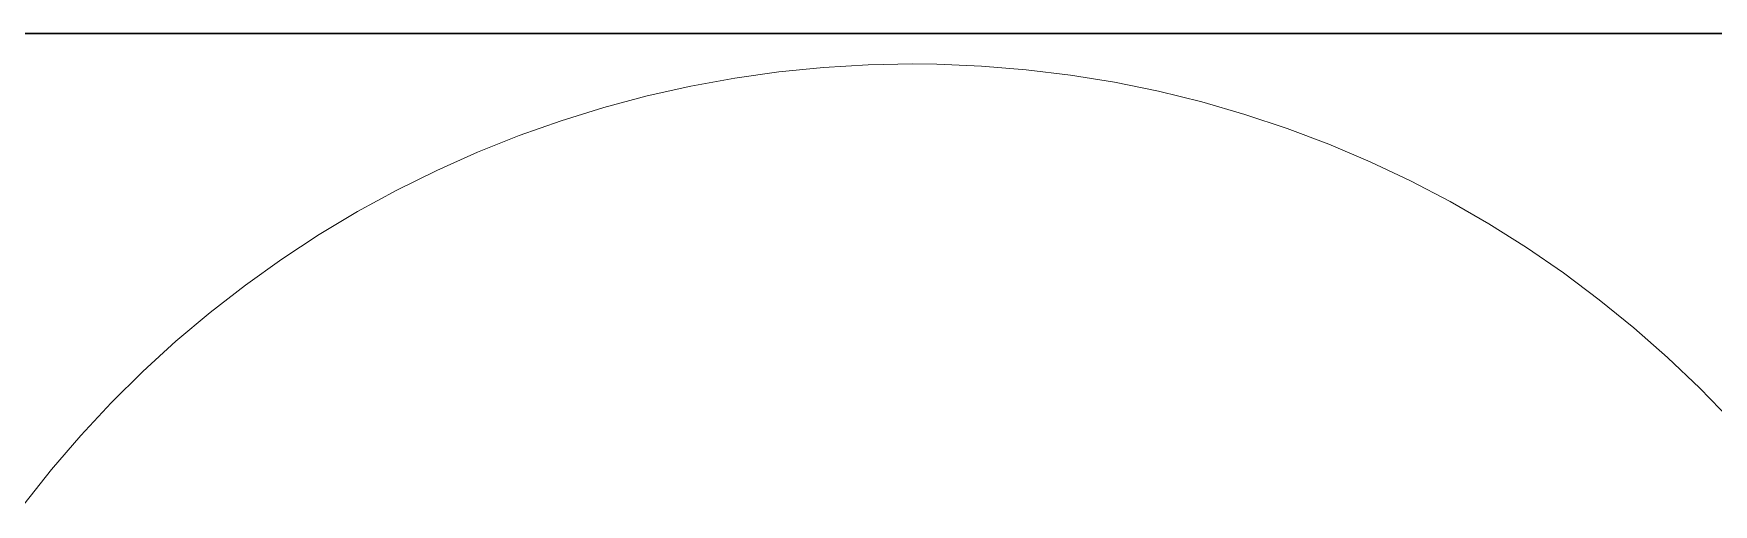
# Model space of a CAD drawing. Header units: millimetres. Extents: x 155927 to 326028, y -36033 to 97293.
# Drawn here: x 159434 to 160035, y 23087 to 23256 of the extents above; entities that cross this region are included whole.
import ezdxf

# ---------------------------------------------------------------- set-up
doc = ezdxf.new("R2010")
doc.units = ezdxf.units.MM
doc.header["$MEASUREMENT"] = 0
doc.layers.add('I-FURN', color=8, linetype='CONTINUOUS', lineweight=9)
doc.layers.add('I-WALL', color=7, linetype='CONTINUOUS', lineweight=9)

msp = doc.modelspace()

# ---------------------------------------------------------------- linework, layer by layer
at = {"layer": 'I-FURN'}
for p, q in [((159700.93, 23241.87), (159685.09, 23239.63)), ((159716.85, 23243.46), (159700.93, 23241.87)), ((159732.82, 23244.42), (159716.85, 23243.46)), ((159748.82, 23244.74), (159732.82, 23244.42)), ((159757.45, 23244.65), (159748.82, 23244.74)), ((159773.44, 23243.99), (159757.45, 23244.65)), ((159789.38, 23242.68), (159773.44, 23243.99)), ((159805.26, 23240.74), (159789.38, 23242.68)), ((159669.35, 23236.77), (159653.74, 23233.28)), ((159685.09, 23239.63), (159669.35, 23236.77)), ((159821.05, 23238.17), (159805.26, 23240.74)), ((159836.73, 23234.96), (159821.05, 23238.17)), ((159852.26, 23231.14), (159836.73, 23234.96)), ((159638.27, 23229.17), (159622.99, 23224.44)), ((159653.74, 23233.28), (159638.27, 23229.17)), ((159867.63, 23226.69), (159852.26, 23231.14)), ((159622.99, 23224.44), (159607.91, 23219.1)), ((159882.81, 23221.63), (159867.63, 23226.69)), ((159607.91, 23219.1), (159593.05, 23213.17)), ((159897.78, 23215.97), (159882.81, 23221.63)), ((159593.05, 23213.17), (159578.44, 23206.64)), ((159912.5, 23209.72), (159897.78, 23215.97)), ((159578.44, 23206.64), (159564.1, 23199.54)), ((159926.97, 23202.88), (159912.5, 23209.72)), ((159564.1, 23199.54), (159550.06, 23191.87)), ((159941.15, 23195.47), (159926.97, 23202.88)), ((159955.02, 23187.5), (159941.15, 23195.47)), ((159550.06, 23191.87), (159536.34, 23183.65)), ((159968.56, 23178.98), (159955.02, 23187.5)), ((159536.34, 23183.65), (159522.96, 23174.88)), ((159522.96, 23174.88), (159509.94, 23165.58)), ((159981.75, 23169.92), (159968.56, 23178.98)), ((159994.57, 23160.35), (159981.75, 23169.92)), ((159509.94, 23165.58), (159497.3, 23155.77)), ((160006.99, 23150.27), (159994.57, 23160.35)), ((159497.3, 23155.77), (159485.06, 23145.47)), ((159485.06, 23145.47), (159473.25, 23134.68)), ((160019, 23139.7), (160006.99, 23150.27)), ((160030.58, 23128.66), (160019, 23139.7)), ((159473.25, 23134.68), (159461.87, 23123.43)), ((160041.71, 23117.17), (160030.58, 23128.66)), ((159461.87, 23123.43), (159450.96, 23111.73)), ((159450.96, 23111.73), (159440.52, 23099.6)), ((159440.52, 23099.6), (159430.58, 23087.07))]:
    msp.add_line(p, q, dxfattribs=at)
at = {"layer": 'I-WALL', "lineweight": 30}
msp.add_line((156862.83, 23255.61), (161148.83, 23255.61), dxfattribs=at)

doc.saveas('drawing.dxf')
